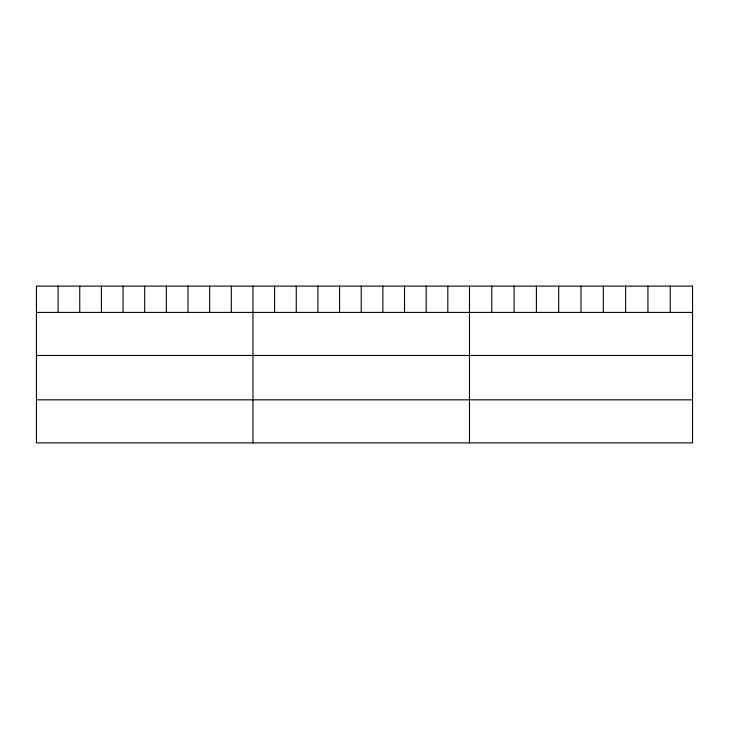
<?xml version="1.0" encoding="UTF-8"?>
<svg xmlns="http://www.w3.org/2000/svg" width="729" height="729" viewBox="0 0 729 729"><rect width="100%" height="100%" fill="white"/><g stroke="black" fill="none" stroke-linecap="round" stroke-linejoin="round"><path stroke-width="1.09" d="M36.45 312.404L692.55 312.404M36.45 355.46L692.55 355.46M36.45 399.829L692.55 399.829M670.243 286.114L670.243 312.404M647.935 286.114L647.935 312.404M625.628 286.114L625.628 312.404M603.32 286.114L603.32 312.404M581.013 286.114L581.013 312.404M558.706 286.114L558.706 312.404M536.398 286.114L536.398 312.404M514.091 286.114L514.091 312.404M491.783 286.114L491.783 312.404M469.476 286.114L469.476 442.886M447.825 286.114L447.825 312.404M426.173 286.114L426.173 312.404M404.522 286.114L404.522 312.404M382.871 286.114L382.871 312.404M361.219 286.114L361.219 312.404M339.568 286.114L339.568 312.404M317.917 286.114L317.917 312.404M296.266 286.114L296.266 312.404M274.614 286.114L274.614 312.404M252.963 286.114L252.963 442.886M231.312 286.114L231.312 312.404M209.66 286.114L209.66 312.404M188.009 286.114L188.009 312.404M166.358 286.114L166.358 312.404M144.707 286.114L144.707 312.404M123.055 286.114L123.055 312.404M101.404 286.114L101.404 312.404M79.753 286.114L79.753 312.404M58.101 286.114L58.101 312.404M692.55 286.114L36.45 286.114L36.45 442.886L692.55 442.886L692.55 286.114"/></g></svg>
